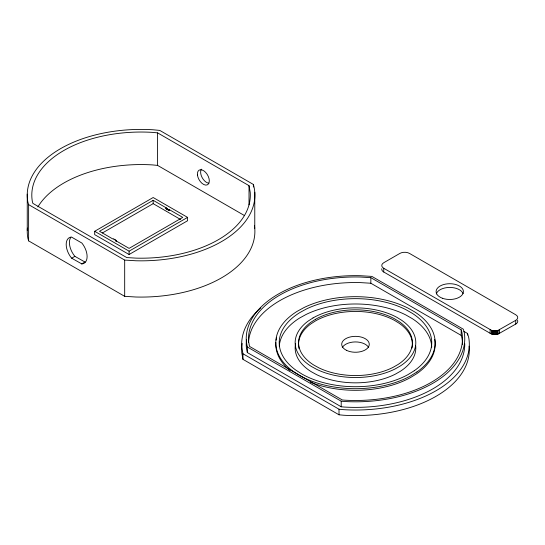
<?xml version="1.0" encoding="UTF-8"?>
<svg xmlns="http://www.w3.org/2000/svg" width="545" height="545" viewBox="0 0 545 545"><rect width="100%" height="100%" fill="white"/><g stroke="black" fill="none" stroke-linecap="round" stroke-linejoin="round"><path stroke-width="0.82" d="M165.946 208.435L166.354 207.924L166.048 208.701L169.27 210.554L169.57 209.777L169.168 210.288M116.351 241.06L116.351 240.509L113.135 238.649L112.692 238.901L99.503 231.291L153.165 200.308L166.354 207.924M94.673 231.291L153.165 197.522L187.589 217.394L187.589 220.739L129.097 254.508L94.673 234.636L94.673 231.291L129.097 251.163L187.589 217.394M102.44 232.94L153.165 203.653L180.593 219.492M71.668 258.194L81.879 263.957A14.783 8.536 60 0 0 81.879 243.05L71.422 237.014A14.783 8.536 60 0 0 71.422 257.921L71.668 258.194L74.883 256.341L85.095 262.097M115.908 241.319L116.351 240.509M81.634 263.95L84.857 262.091M383.755 268.297L491.495 330.318L494.826 330.829L498.15 330.318L515.747 320.337A6.826 3.944 0 0 0 515.747 314.765L409.506 253.425A6.826 3.944 0 0 0 399.853 253.425L383.755 262.717A6.826 3.944 0 0 0 383.755 268.297L383.755 272.016L491.495 334.037L494.826 334.548L498.15 334.037L515.747 324.057A6.826 3.944 0 0 0 517.518 320.249M28.619 204.627L124.682 260.088L136.005 260.769A113.823 65.713 0 0 0 253.377 184.455L159.774 130.412L152.845 129.758A113.823 65.713 0 0 0 27.85 201.922L28.619 204.627L28.619 240.876L124.682 296.337L136.005 297.018A113.823 65.713 0 0 0 254.406 225.337M370.845 277.657L360.245 277.024A106.983 61.769 0 0 0 248.615 341.47L249.501 346.388L342.294 399.962L344.413 400.159A106.983 61.769 0 0 0 461.901 332.334L461.179 329.814L370.845 277.657L370.845 283.236L461.179 335.393L461.901 337.907A106.983 61.769 0 0 1 462.473 344.406M370.845 283.236L360.245 282.596A106.983 61.769 0 0 0 248.575 342.165M157.594 132.871L152.375 132.374A109.266 63.084 0 0 0 32.387 201.65L32.877 203.367L126.76 257.574L136.209 258.139A109.266 63.084 0 0 0 250.216 192.317L249.017 185.654L157.594 132.871L157.594 165.401L244.589 215.629M157.594 165.401L152.375 164.903A109.266 63.084 0 0 0 37.871 206.909M247.321 346.988L341.204 401.188L344.174 401.474A109.266 63.084 0 0 0 464.17 332.198L463.311 329.187L371.888 276.404L360.347 275.709A109.266 63.084 0 0 0 246.333 341.531L247.321 346.988L247.321 352.56L341.204 406.768L344.174 407.047A109.266 63.084 0 0 0 464.749 343.582M260.769 307.864A113.823 65.713 0 0 0 241.782 347.226L242.961 353.76L339.017 409.22L343.704 409.67A113.823 65.713 0 0 0 468.707 337.498L467.562 333.499L463.877 331.374M242.212 343.466A113.823 65.713 0 0 0 241.782 352.799L242.961 359.339L339.017 414.8L343.704 415.242A113.823 65.713 0 0 0 469.136 346.184M169.57 209.777L182.759 217.394L129.097 248.377L115.908 240.761M166.055 208.088L169.277 209.948M166.354 208.476L169.57 210.336M166.048 208.701L169.27 210.554M113.898 239.228L116.473 240.713M74.883 256.341L74.645 256.061A14.783 8.536 60 0 1 70.816 237.361M28.619 240.876L27.85 238.172A113.823 65.713 0 0 1 27.379 228.055M247.321 352.56L246.333 347.111A109.266 63.084 0 0 1 246.531 339.637M515.747 320.337L515.747 324.057M499.527 329.705L499.527 333.424M498.15 330.318L498.15 334.037M497.367 330.536L497.367 334.255M496.543 330.699L496.543 334.419M495.691 330.801L495.691 334.514M494.826 330.829L494.826 334.548M493.954 330.801L493.954 334.514M493.102 330.699L493.102 334.419M492.278 330.536L492.278 334.255M491.495 330.318L491.495 334.037M490.119 329.705L490.119 333.424M467.562 333.499L467.562 335.093M461.179 329.814L461.179 335.393M341.204 401.188L341.204 406.768M339.017 409.22L339.017 414.8M254.774 192.201L254.774 228.444M253.377 184.455L253.377 186.983M249.017 185.654L249.017 204.838M242.961 353.76L242.961 359.339M153.165 200.308L153.165 203.653M129.097 251.163L129.097 254.508M124.682 260.088L124.682 296.337M27.25 194.143L27.25 230.392M383.755 272.016A6.826 3.944 0 0 1 381.813 268.712M436.3 293.946A13.659 7.889 0 0 1 449.462 287.433A13.659 7.889 0 0 1 463.087 293.619M208.912 183.236A8.42 4.864 60 0 1 202.141 177.581A8.42 4.864 60 0 1 201.391 169.182M434.719 339.46A79.686 46.005 0 0 1 416.898 373.604L410.46 377.59A79.686 46.005 0 0 1 310.364 382.215M290.015 370.525A79.686 46.005 0 0 1 288.271 369.013M287.712 368.502A79.686 46.005 0 0 1 275.852 342.519M276.111 340.182A79.686 46.005 0 0 1 276.574 337.859M279.272 346.307A76.259 44.029 0 0 1 299.675 318.001L306.215 314.404A76.259 44.029 0 0 1 405.78 314.921L412.204 318.587A76.259 44.029 0 0 1 431.722 347.104M415.631 345.387A60.325 34.832 0 0 1 400.405 371.254L395.323 374.163A60.325 34.832 0 0 1 316.563 374.626L311.386 371.785A60.325 34.832 0 0 1 295.628 343.636M412.327 345.707A56.905 32.857 0 0 1 412.006 348.037M299.082 348.711A56.905 32.857 0 0 1 310.916 323.859L315.419 320.957A56.905 32.857 0 0 1 394.689 320.487L399.294 323.335A56.905 32.857 0 0 1 412.381 344.154M342.274 347.649A13.775 7.95 0 0 1 355.204 341.933A13.775 7.95 0 0 1 368.536 347.329M313.014 317.946L308.238 321.019A60.325 34.832 0 0 0 311.386 366.458L316.563 369.299A60.325 34.832 0 0 0 395.323 368.836L400.405 365.927A60.325 34.832 0 0 0 401.924 320.46L397.046 317.442A60.325 34.832 0 0 0 313.014 317.946M315.419 319.35L310.916 322.245A56.905 32.857 0 0 0 313.886 365.109L318.771 367.793A56.905 32.857 0 0 0 393.068 367.35L397.857 364.612A56.905 32.857 0 0 0 399.294 321.72L394.689 318.88A56.905 32.857 0 0 0 315.419 319.35M414.255 370.736L408.096 374.551A76.259 44.029 0 0 1 301.862 373.999L295.826 370.116A76.259 44.029 0 0 1 299.675 312.673L306.215 309.07A76.259 44.029 0 0 1 405.78 309.594L412.204 313.259A76.259 44.029 0 0 1 414.255 370.736M416.898 371.99L410.46 375.982A79.686 46.005 0 0 1 299.457 375.403L293.149 371.349A79.686 46.005 0 0 1 297.168 311.324L304.001 307.564A79.686 46.005 0 0 1 408.035 308.109L414.752 311.938A79.686 46.005 0 0 1 416.898 371.99M442.404 298.251A13.659 7.889 0 0 0 463.4 291.95A13.659 7.889 0 0 0 443.453 284.606A13.659 7.889 0 0 0 442.404 298.251M197.46 174.979A8.42 4.864 60 0 0 207.032 184.953A8.42 4.864 60 0 0 205.581 172.322A8.42 4.864 60 0 0 197.46 174.979M346.402 350.278A13.775 7.95 0 0 0 368.999 345.864A13.775 7.95 0 0 0 351.075 336.769A13.775 7.95 0 0 0 346.402 350.278"/></g></svg>
